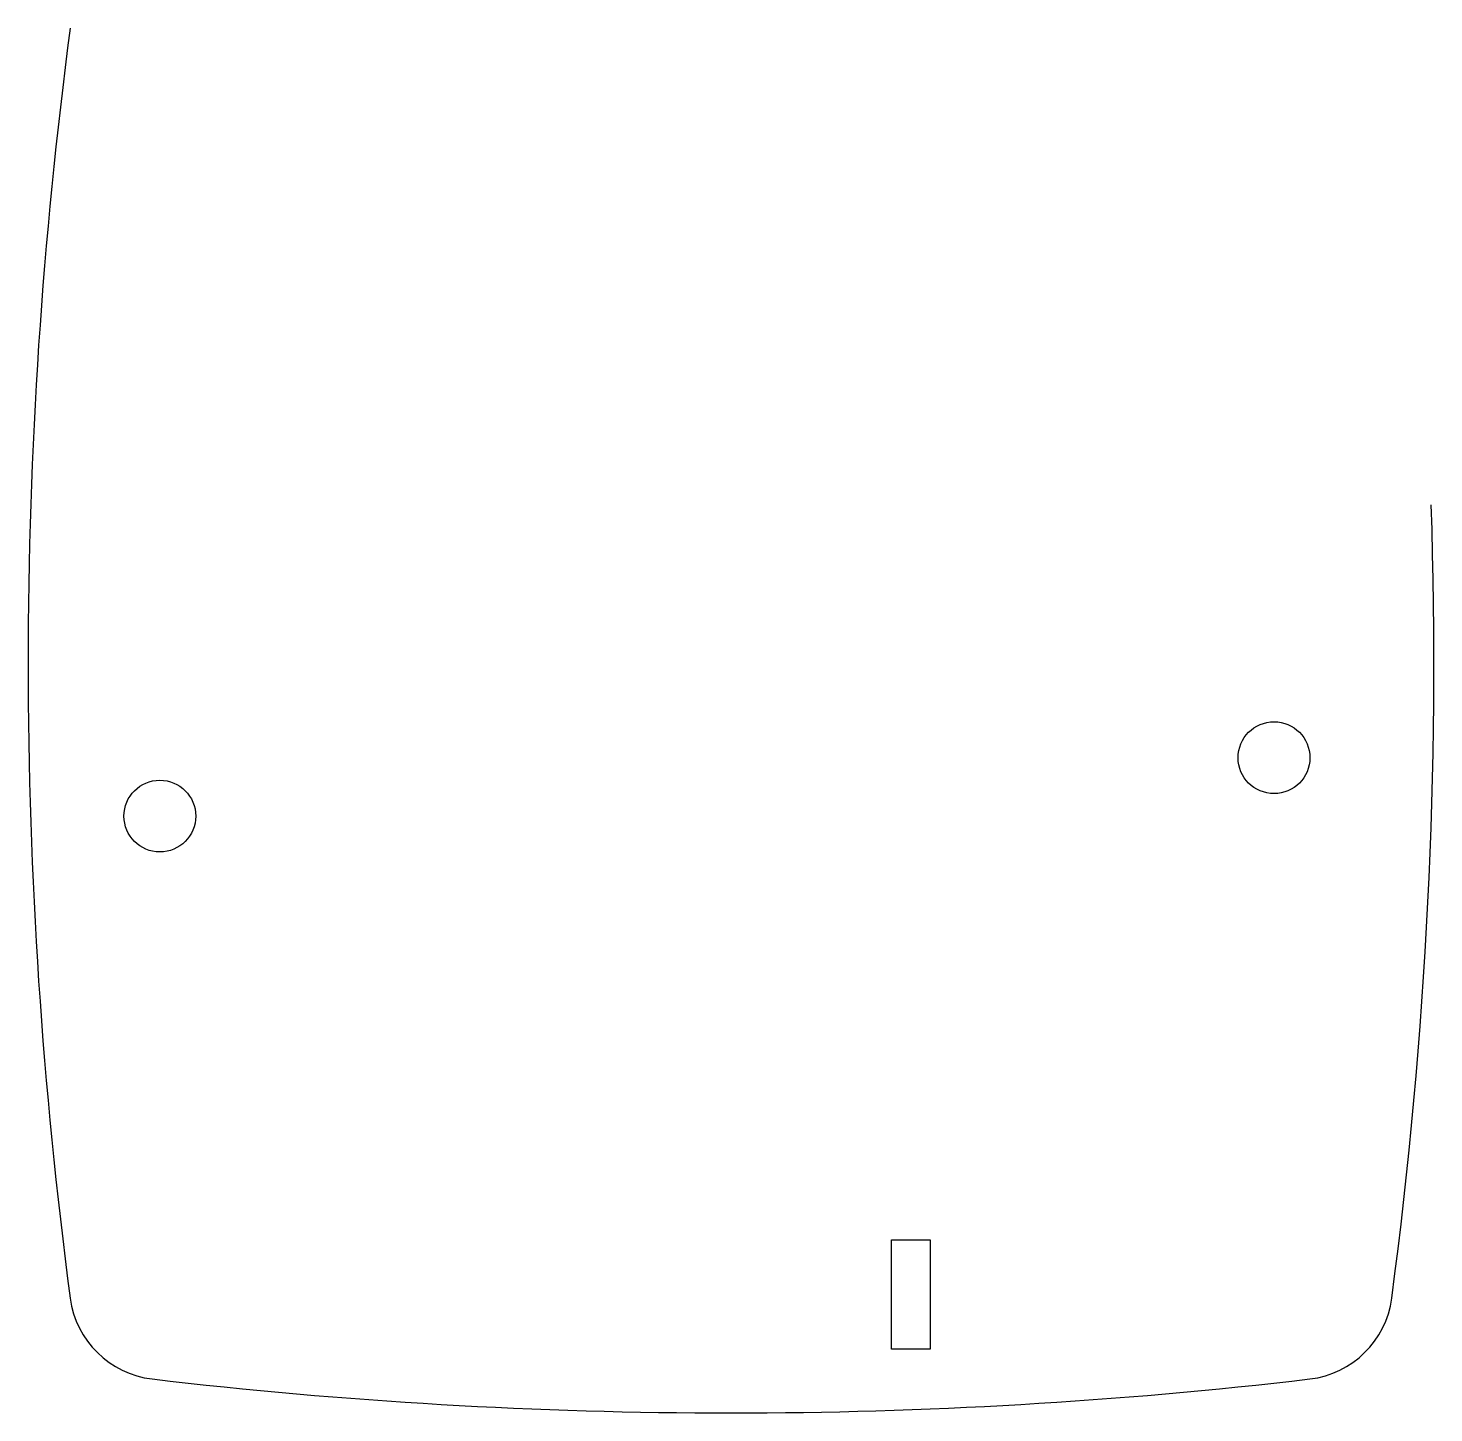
# Model space of a CAD drawing. Header units: millimetres. Extents: x -14.7 to 14.7, y -14.8 to 14.1.
import ezdxf

# ---------------------------------------------------------------- set-up
doc = ezdxf.new("R2010")
doc.units = ezdxf.units.MM

msp = doc.modelspace()

# ---------------------------------------------------------------- linework, layer by layer
at = {"color": 7, "linetype": 'Continuous'}
for p, q in [((3.385, -13.462), (3.385, -11.181)), ((3.385, -11.181), (4.19, -11.181)), ((4.19, -11.181), (4.19, -13.462)), ((4.19, -13.462), (3.385, -13.462))]:
    msp.add_line(p, q, dxfattribs=at)
for centre in [(11.375, -1.104), (-11.907, -2.324)]:
    msp.add_circle(centre, 0.75, dxfattribs=at)
for centre, radius, start, end in [((85.869, 0.871), 100.529, 172.41362, 187.58638), ((-85.813, 0.871), 100.529, 352.41362, 1.88756), ((-11.839, -12.142), 1.958, 187.5864, 263.2921), ((11.895, -12.142), 1.958, 276.7079, 352.4136), ((0.028, 88.754), 103.55, 263.29205, 276.70795)]:
    msp.add_arc(centre, radius, start, end, dxfattribs=at)

doc.saveas('drawing.dxf')
